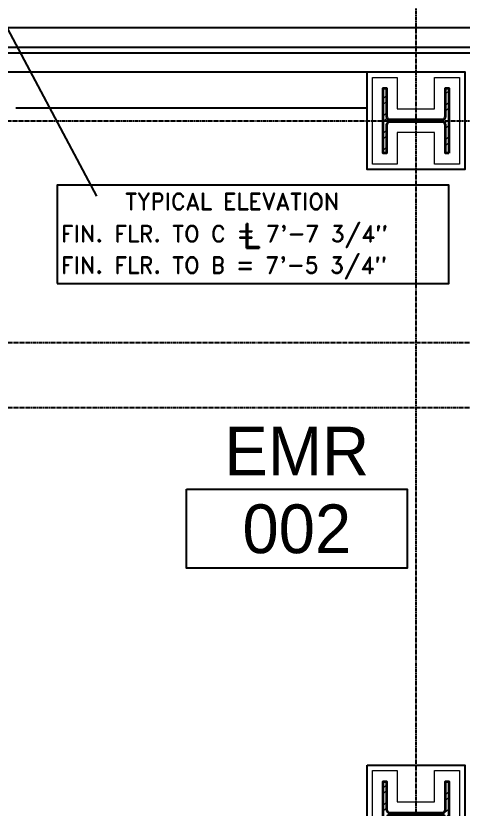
# Model space of a CAD drawing. Header units: inches. Extents: x 1442 to 5389, y 34 to 2400.
# Drawn here: x 3484.6 to 3567, y 1076.6 to 1222.9 of the extents above; entities that cross this region are included whole.
import ezdxf
from ezdxf.enums import TextEntityAlignment as Align

# ---------------------------------------------------------------- set-up
doc = ezdxf.new("R2010")
doc.units = ezdxf.units.IN
doc.header["$MEASUREMENT"] = 0
doc.linetypes.add('CENTER2', pattern=[1.125, 0.75, -0.125, 0.125, -0.125])
for name, color, linetype, lineweight in [('A-Detl-Hatch', 1, 'Continuous', 18), ('A-Detl-Wide', 2, 'Continuous', 35), ('S-Detl-Hatch', 1, 'Continuous', 18)]:
    doc.layers.add(name, color=color, linetype=linetype, lineweight=lineweight)
for name, color, linetype in [('A-Grid(SmallScale)', 11, 'CENTER2'), ('A-Tag-Rm(Scale)', 7, 'Continuous'), ('A-Wall-Hatch', 15, 'Continuous'), ('Coordination', 1, 'Continuous'), ('S-Structural Concrete', 4, 'Continuous'), ('S-Wall-CMU', 7, 'Continuous')]:
    doc.layers.add(name, color=color, linetype=linetype)
doc.styles.add('ROMAND', font='romand', dxfattribs={"width": 0.75, "height": 1.5})

# ---------------------------------------------------------------- blocks, each defined once
blk = doc.blocks.new('Rm Tag')
blk.add_lwpolyline([(-0.2124, 0.0759), (0.2124, 0.0759), (0.2124, -0.0759), (-0.2124, -0.0759)], close=True)
for p in [(0, 0.2858), (0, 0.1493), (0, 0)]:
    blk.add_attdef('XXX', text='', height=0.0938).set_placement(p, align=Align.MIDDLE_CENTER)
blk = doc.blocks.new('*U15')
at = {"layer": 'A-Detl-Hatch'}
h = blk.add_hatch(dxfattribs=at)
h.set_pattern_fill('ANSI32', color=256, scale=6, style=0)
h.set_pattern_definition([(45, (0, -6.06), (-1.591, 1.591), []), (45, (1.0607, -6.06), (-1.591, 1.591), [])])
edge = h.paths.add_edge_path()
edge.add_line((6, -12.12), (6, -11.515))
edge.add_line((6, -11.515), (0.795, -11.515))
edge.add_arc((0.795, -10.915), 0.6, 180, 270, ccw=False)
edge.add_line((0.195, -10.915), (0.195, -1.205))
edge.add_arc((0.795, -1.205), 0.6, 90, 180, ccw=False)
edge.add_line((0.795, -0.605), (6, -0.605))
edge.add_line((6, -0.605), (6, 0))
edge.add_line((6, 0), (-6, 0))
edge.add_line((-6, 0), (-6, -0.605))
edge.add_line((-6, -0.605), (-0.795, -0.605))
edge.add_arc((-0.795, -1.205), 0.6, 0, 90, ccw=False)
edge.add_line((-0.195, -1.205), (-0.195, -10.915))
edge.add_arc((-0.795, -10.915), 0.6, 270, 360, ccw=False)
edge.add_line((-0.795, -11.515), (-6, -11.515))
edge.add_line((-6, -11.515), (-6, -12.12))
edge.add_line((-6, -12.12), (6, -12.12))
at = {"color": 0, "linetype": 'ByBlock'}
blk.add_lwpolyline([(6, -12.12), (6, -11.515), (0.795, -11.515, -0.4142136), (0.195, -10.915), (0.195, -1.205, -0.4142136), (0.795, -0.605), (6, -0.605), (6, 0), (-6, 0), (-6, -0.605), (-0.795, -0.605, -0.4142136), (-0.195, -1.205), (-0.195, -10.915, -0.4142136), (-0.795, -11.515), (-6, -11.515), (-6, -12.12)], format="xyb", close=True, dxfattribs=at)
blk = doc.blocks.new('W12X65')
at = {"layer": 'S-Detl-Hatch'}
blk.add_lwpolyline([(13860.59, -7310.28), (13860.59, -7305.67), (13854.79, -7305.67), (13854.79, -7298.76), (13860.59, -7298.76), (13860.59, -7294.16), (13844.59, -7294.16), (13844.59, -7298.76), (13850.4, -7298.76), (13850.4, -7305.67), (13844.59, -7305.67), (13844.59, -7310.28)], close=True, dxfattribs=at)
at = {"layer": 'A-Detl-Wide'}
blk.add_blockref('*U15', (13852.59, -7296.16), dxfattribs=at)

msp = doc.modelspace()

# ---------------------------------------------------------------- linework, layer by layer
msp.add_line((3549.42, 1205.96), (3549.5, 1205.96))
at = {"layer": 'A-Grid(SmallScale)'}
for p, q in [((3558.5, 2370.32), (3558.5, 491.06)), ((1580.5, 1203.58), (5388.5, 1203.58)), ((5388.5, 1162.58), (1601.75, 1162.58)), ((5388.5, 1150.58), (1580.5, 1150.58))]:
    msp.add_line(p, q, dxfattribs=at)
at = {"layer": 'A-Wall-Hatch'}
for p, q in [((3610.75, 1217.08), (3342, 1217.08)), ((3609.75, 1216.08), (3343, 1216.08)), ((3346.5, 1212.58), (3549.5, 1212.58))]:
    msp.add_line(p, q, dxfattribs=at)
at = {"layer": 'Coordination'}
msp.add_line((3462.81, 1258.37), (3499.45, 1189.67), dxfattribs=at)
msp.add_lwpolyline([(3492.19, 1173.53), (3564.58, 1173.53), (3564.58, 1191.7), (3492.19, 1191.7)], close=True, dxfattribs=at)
at = {"layer": 'S-Structural Concrete'}
for points in [[(3549.5, 1212.58), (3567.5, 1212.58), (3567.5, 1194.58), (3549.5, 1194.58)], [(3549.5, 1084.58), (3567.5, 1084.58), (3567.5, 1066.58), (3549.5, 1066.58)]]:
    msp.add_lwpolyline(points, close=True, dxfattribs=at)
at = {"layer": 'S-Wall-CMU'}
for p, q in [((3614.38, 1220.71), (3338.38, 1220.71)), ((3484.56, 1205.96), (3549.5, 1205.96))]:
    msp.add_line(p, q, dxfattribs=at)

# ---------------------------------------------------------------- block references
at = {"xscale": -1, "rotation": 90}
for p in [(-3743.72, 15056.18), (-3743.72, 14928.18)]:
    msp.add_blockref('W12X65', p, dxfattribs=at)
at = {"layer": 'A-Tag-Rm(Scale)'}
ref = msp.add_blockref('Rm Tag', (3536.48, 1128.23), dxfattribs=dict(at, xscale=96, yscale=96, zscale=96))
ref.add_attrib('XXX', 'EMR', dxfattribs={"layer": '0', "height": 9}).set_placement((3536.48, 1142.57), align=Align.MIDDLE_CENTER)
ref.add_attrib('XXX', '002', dxfattribs={"layer": '0', "height": 9}).set_placement((3536.48, 1128.23), align=Align.MIDDLE_CENTER)

# ---------------------------------------------------------------- texts
at = {"layer": 'Coordination', "style": 'ROMAND'}
for s, height, p in [('TYPICAL ELEVATION', 3.0375, (3504.76, 1187.15)), ('FIN. FLR. TO C = 7\'-7 3/4"', 3.0375, (3492.89, 1181.19)), ('L', 4.5, (3526.42, 1180.06)), ('FIN. FLR. TO B = 7\'-5 3/4"', 3.0375, (3492.89, 1175.4))]:
    msp.add_text(s, height=height, dxfattribs=at).set_placement(p)

doc.saveas('drawing.dxf')
